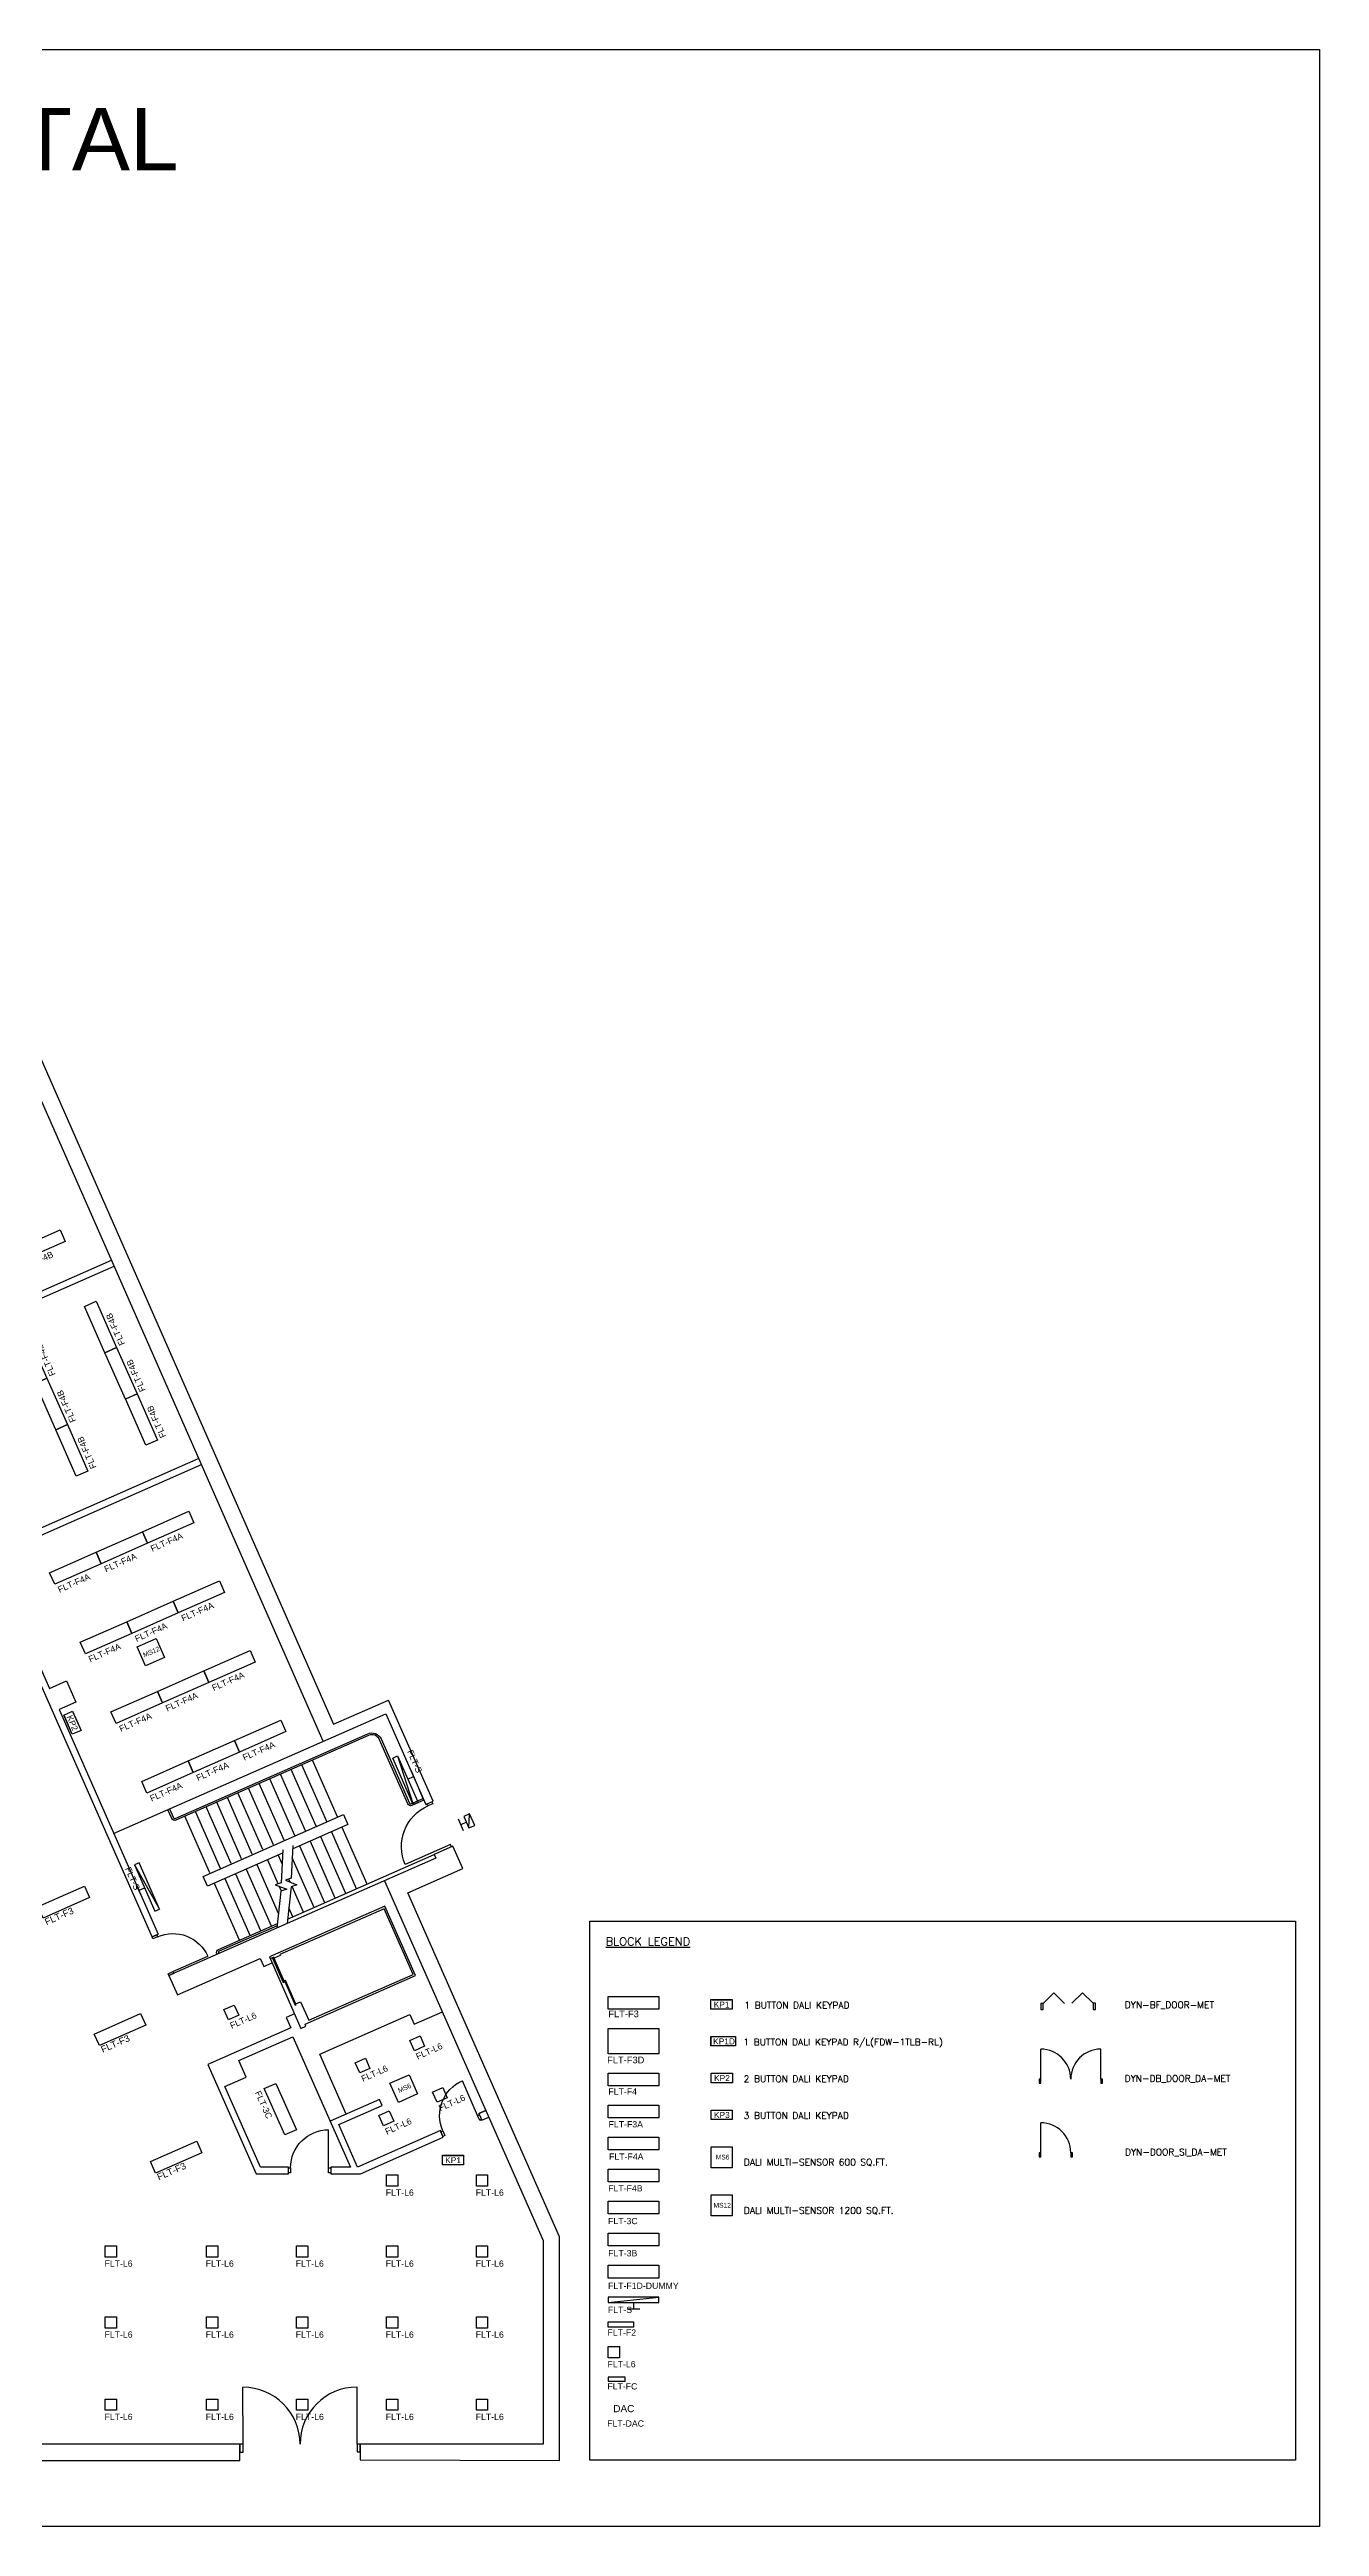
# Model space of a CAD drawing. Header units: inches. Extents: x 0 to 73531, y 0 to 59616.
# Drawn here: x 42977 to 73531, y 0 to 59616 of the extents above; entities that cross this region are included whole.
import ezdxf
from ezdxf.enums import TextEntityAlignment as Align

# ---------------------------------------------------------------- set-up
doc = ezdxf.new("R2010")
doc.units = ezdxf.units.IN
doc.header["$MEASUREMENT"] = 0
doc.set_wipeout_variables(frame=1)
doc.layers.get('0').update_dxf_attribs({"color": 255})
for name, color, linetype in [('FLT- Fixtures', 90, 'Continuous'), ('FLT- Peripherals', 170, 'Continuous'), ('FLT-DRAWING', 7, 'Continuous'), ('FLT-TEXT', 7, 'Continuous'), ('NOTE', 2, 'Continuous')]:
    doc.layers.add(name, color=color, linetype=linetype)
doc.styles.add('RGVTXT', font='simplex.shx', dxfattribs={"height": 9})
doc.styles.get("Standard").update_dxf_attribs({"font": 'arial.ttf'})

# ---------------------------------------------------------------- blocks, each defined once
blk = doc.blocks.new('DYN-DOOR_SI_DA-MET')
at = {"layer": 'FLT-DRAWING'}
blk.add_line((0, 62.5), (0, 977.5), dxfattribs=at)
for points in [[(0, 62.5), (-50, 62.5), (-50, -62.5), (0, -62.5)], [(965, 62.5), (915, 62.5), (915, -62.5), (965, -62.5)]]:
    blk.add_lwpolyline(points, close=True, dxfattribs=at)
blk.add_arc((0, 62.5), 915, 0, 90, dxfattribs=at)
blk = doc.blocks.new('DYN-DB_DOOR_DA-MET')
at = {"layer": 'FLT-DRAWING'}
for p, q in [((0, 62.5), (0, 977.5)), ((1830, 62.5), (1830, 977.5))]:
    blk.add_line(p, q, dxfattribs=at)
for points in [[(0, 62.5), (-50, 62.5), (-50, -62.5), (0, -62.5)], [(1880, 62.5), (1830, 62.5), (1830, -62.5), (1880, -62.5)]]:
    blk.add_lwpolyline(points, close=True, dxfattribs=at)
for centre, start, end in [((0, 62.5), 0, 90), ((1830, 62.5), 90, 180)]:
    blk.add_arc(centre, 915, start, end, dxfattribs=at)
blk = doc.blocks.new('FLT-F3')
at = {"layer": 'FLT- Fixtures'}
blk.add_lwpolyline([(0, 305), (1220, 305), (1220, 0), (0, 0)], close=True, dxfattribs=at)
blk.add_attdef('FLT-F3', text='', height=160, dxfattribs=at).set_placement((3, -193), (736, -193), align=Align.ALIGNED)
blk = doc.blocks.new('FLT-L6')
at = {"layer": 'FLT- Fixtures'}
blk.add_lwpolyline([(0, 270), (270, 270), (270, 0), (0, 0)], close=True, dxfattribs=at)
blk.add_attdef('FLT-L6', text='', height=150, dxfattribs=at).set_placement((-17, -231), (658, -231), align=Align.ALIGNED)
blk = doc.blocks.new('FLT-F4B')
at = {"layer": 'FLT- Fixtures'}
blk.add_lwpolyline([(0, 305), (1220, 305), (1220, 0), (0, 0)], close=True, dxfattribs=at)
blk.add_attdef('FLT-F4B', text='', height=150, dxfattribs=at).set_placement((0, -228), (827, -228), align=Align.ALIGNED)
blk = doc.blocks.new('FLT-F4A')
at = {"layer": 'FLT- Fixtures'}
blk.add_lwpolyline([(0, 305), (1220, 305), (1220, 0), (0, 0)], close=True, dxfattribs=at)
blk.add_attdef('FLT-F4A', text='', height=150, dxfattribs=at).set_placement((21, -236), (848, -236), align=Align.ALIGNED)
blk = doc.blocks.new('FLT-3C')
at = {"layer": 'FLT- Fixtures'}
blk.add_lwpolyline([(0, 305), (1220, 305), (1220, 0), (0, 0)], close=True, dxfattribs=at)
blk.add_attdef('FLT-3C', text='', height=150, dxfattribs=at).set_placement((-3, -246), (708, -246), align=Align.ALIGNED)
blk = doc.blocks.new('FLT-KP1')
at = {"layer": 'FLT- Peripherals', "insert": (67, 184), "char_height": 144, "attachment_point": 1, "bg_fill": 3, "box_fill_scale": 1.3, "bg_fill_color": 256, "bg_fill_transparency": 0}
blk.add_mtext('KP1', dxfattribs=at)
at = {"layer": 'FLT- Peripherals'}
blk.add_lwpolyline([(0, 0), (0, 230), (506, 230), (506, 0)], close=True, dxfattribs=at)
blk = doc.blocks.new('FLT-S')
at = {"layer": 'FLT- Fixtures'}
for points in [[(0, 0), (1220, 0), (1220, 125), (0, 125), (0, 0), (1219, 125)], [(610, 0), (610, -152)], [(458, -152), (763, -152)]]:
    blk.add_lwpolyline(points, dxfattribs=at)
blk.add_attdef('FLT-S', text='', height=150, dxfattribs=at).set_placement((-8, -249), (574, -249), align=Align.ALIGNED)
blk = doc.blocks.new('FLT-DMS12')
at = {"layer": 'FLT- Peripherals'}
blk.add_lwpolyline([(0, 504), (504, 504), (504, 0), (0, 0)], close=True, dxfattribs=at)
at = {"layer": 'FLT- Peripherals', "insert": (57, 313), "char_height": 114.8, "attachment_point": 1}
blk.add_mtext('MS12', dxfattribs=at)
blk = doc.blocks.new('FLT-MS6')
at = {"layer": 'FLT- Peripherals'}
blk.add_lwpolyline([(0, 504), (504, 504), (504, 0), (0, 0)], close=True, dxfattribs=at)
at = {"layer": 'FLT- Peripherals', "insert": (111, 313), "char_height": 114.8, "attachment_point": 1}
blk.add_mtext('MS6', dxfattribs=at)
blk = doc.blocks.new('FLT-F3D')
at = {"layer": 'FLT- Fixtures'}
blk.add_lwpolyline([(0, 610), (1219, 610), (1219, 0), (0, 0)], close=True, dxfattribs=at)
blk.add_attdef('FLT-F3D', text='', height=160, dxfattribs=at).set_placement((-25, -227), (869, -227), align=Align.ALIGNED)
blk = doc.blocks.new('FLT-F4')
at = {"layer": 'FLT- Fixtures'}
blk.add_lwpolyline([(0, 305), (1220, 305), (1220, 0), (0, 0)], close=True, dxfattribs=at)
blk.add_attdef('FLT-F4', text='', height=150, dxfattribs=at).set_placement((5, -212), (691, -212), align=Align.ALIGNED)
blk = doc.blocks.new('FLT-F3A')
at = {"layer": 'FLT- Fixtures'}
blk.add_lwpolyline([(0, 305), (1220, 305), (1220, 0), (0, 0)], close=True, dxfattribs=at)
blk.add_attdef('FLT-F3A', text='', height=150, dxfattribs=at).set_placement((9, -229), (836, -229), align=Align.ALIGNED)
blk = doc.blocks.new('FLT-KP2')
at = {"layer": 'FLT- Peripherals', "insert": (67, 184), "char_height": 144, "attachment_point": 1, "bg_fill": 3, "box_fill_scale": 1.3, "bg_fill_color": 256, "bg_fill_transparency": 0}
blk.add_mtext('KP2', dxfattribs=at)
at = {"layer": 'FLT- Peripherals'}
blk.add_lwpolyline([(0, 0), (0, 230), (506, 230), (506, 0)], close=True, dxfattribs=at)
blk = doc.blocks.new('FLT-3B')
at = {"layer": 'FLT- Fixtures'}
blk.add_lwpolyline([(0, 305), (1220, 305), (1220, 0), (0, 0)], close=True, dxfattribs=at)
blk.add_attdef('FLT-3B', text='', height=150, dxfattribs=at).set_placement((1, -249), (700, -249), align=Align.ALIGNED)
blk = doc.blocks.new('FLT-F2')
at = {"layer": 'FLT- Fixtures'}
blk.add_lwpolyline([(0, 0), (0, 127), (610, 127), (610, 0)], close=True, dxfattribs=at)
blk.add_attdef('FLT-F2', text='', height=150, dxfattribs=at).set_placement((-17, -205), (670, -205), align=Align.ALIGNED)
blk = doc.blocks.new('FLT-FC')
at = {"layer": 'FLT- Fixtures'}
blk.add_lwpolyline([(406, 0), (406, 100), (0, 100), (0, 0)], close=True, dxfattribs=at)
blk.add_attdef('FLT-FC', text='', height=150, dxfattribs=at).set_placement((-22, -199), (700, -199), align=Align.ALIGNED)
blk = doc.blocks.new('FLT-KP3')
at = {"layer": 'FLT- Peripherals', "insert": (67, 184), "char_height": 144, "attachment_point": 1, "bg_fill": 3, "box_fill_scale": 1.3, "bg_fill_color": 256, "bg_fill_transparency": 0}
blk.add_mtext('KP3', dxfattribs=at)
at = {"layer": 'FLT- Peripherals'}
blk.add_lwpolyline([(0, 0), (0, 230), (506, 230), (506, 0)], close=True, dxfattribs=at)
blk = doc.blocks.new('FLT-F1D')
at = {"layer": 'FLT- Fixtures'}
blk.add_lwpolyline([(0, 0), (0, 305), (1219, 305), (1219, 0)], close=True, dxfattribs=at)
blk.add_attdef('FLT-F1D-DUMMY', text='', height=150, dxfattribs=at).set_placement((-5, -262), (1695, -262), align=Align.ALIGNED)
blk = doc.blocks.new('FLT-DAC')
blk.add_wipeout([(0, 384), (700, 384), (700, 0), (0, 0)]).dxf.layer = 'FLT- Fixtures'
at = {"layer": 'FLT- Fixtures', "insert": (122, 276), "char_height": 171.6, "attachment_point": 1, "bg_fill": 2}
blk.add_mtext('DAC', dxfattribs=at)
at = {"layer": 'FLT- Fixtures'}
blk.add_attdef('FLT-DAC', text='', height=150, dxfattribs=at).set_placement((-25, -243), (860, -243), align=Align.ALIGNED)
blk = doc.blocks.new('FLT-KP1D')
at = {"layer": 'FLT- Peripherals', "insert": (52, 184), "char_height": 144, "attachment_point": 1, "bg_fill": 3, "box_fill_scale": 1.3, "bg_fill_color": 256, "bg_fill_transparency": 0}
blk.add_mtext('KP1D', dxfattribs=at)
at = {"layer": 'FLT- Peripherals'}
blk.add_lwpolyline([(0, 0), (0, 230), (591, 230), (591, 0)], close=True, dxfattribs=at)
blk = doc.blocks.new('DYN-BF_DOOR-MET')
at = {"layer": 'FLT-DRAWING'}
for p, q in [((205, 58), (421, 274)), ((421, 274), (637, 58)), ((1004, 278), (789, 62)), ((1220, 62), (1004, 278))]:
    blk.add_line(p, q, dxfattribs=at)
for points in [[(205, 58), (155, 58), (155, -67), (205, -67)], [(1270, 62), (1220, 62), (1220, -62), (1270, -62)]]:
    blk.add_lwpolyline(points, close=True, dxfattribs=at)

msp = doc.modelspace()

# ---------------------------------------------------------------- linework, layer by layer
for p, q in [((39420, 28256), (44465, 30477)), ((39485, 28110), (44530, 30331)), ((48880, 16630), (48280, 17995)), ((49137, 16743), (48536, 18108)), ((49393, 16856), (48792, 18220)), ((49649, 16969), (49049, 18333)), ((49906, 17081), (49305, 18446)), ((47343, 15953), (46742, 17318)), ((47599, 16066), (46998, 17431)), ((47855, 16179), (47255, 17544)), ((48112, 16292), (47511, 17656)), ((48368, 16405), (47767, 17769)), ((48624, 16517), (48023, 17882)), ((46830, 15728), (46230, 17092)), ((47087, 15840), (46486, 17205)), ((50365, 15349), (49765, 16713)), ((50622, 15462), (50021, 16826)), ((48570, 15952), (48483, 16149)), ((49597, 15010), (48996, 16375)), ((49853, 15123), (49252, 16488)), ((50109, 15236), (49508, 16601)), ((47803, 14221), (47202, 15585)), ((48059, 14334), (47458, 15698)), ((48315, 14446), (47715, 15811)), ((48485, 14755), (47971, 15924)), ((48477, 15469), (48227, 16037)), ((48765, 15509), (48733, 15581)), ((49340, 14898), (48816, 16089)), ((47546, 14108), (46946, 15473)), ((48554, 15294), (48504, 15408)), ((49084, 14785), (48811, 15406)), ((48828, 14672), (48733, 14888)), ((53309, 9936), (53475, 10009)), ((53544, 9854), (53544, 9854)), ((53545, 9850), (53545, 9850))]:
    msp.add_line(p, q)
for points in [[(73531, 0), (0, 0), (0, 59616), (73531, 59616)], [(52175, 17441), (52195, 17396), (52081, 17345), (52061, 17391)], [(48267, 13710), (49024, 11989), (49146, 12043), (49126, 12090), (51780, 13258), (51043, 14932)], [(48342, 13680), (48599, 13096), (48628, 13109), (48371, 13693)], [(48884, 12545), (48913, 12558), (48655, 13142), (48626, 13129)]]:
    msp.add_lwpolyline(points, close=True)
for points in [[(40152, 48021), (40152, 44971), (36177, 44971), (36177, 45416), (36477, 45416), (36477, 45271), (39852, 45271), (39852, 47621), (33882, 47621), (33882, 47921), (39852, 47921), (39852, 48021), (40342, 48021), (40342, 40816), (49811, 19307), (51133, 19889)], [(49563, 18897), (40136, 40311), (40136, 40915), (39950, 40915), (39950, 44971)], [(46565, 25706), (41521, 23485), (41501, 23531), (41354, 23467), (41459, 23229), (41605, 23293), (41585, 23339), (46630, 25560)], [(42014, 22364), (42979, 20172), (43382, 20350), (43608, 19837), (43205, 19660), (45590, 14253), (45443, 14188), (41868, 22300), (42014, 22364)], [(44518, 16676), (51070, 19560), (52031, 17378), (52205, 17454), (51133, 19889)], [(51985, 17483), (51861, 17762)], [(48582, 16204), (46775, 15409), (46670, 15646), (50051, 17134), (50155, 16897), (48827, 16312)], [(52807, 17030), (52930, 16751)], [(53008, 16952), (52869, 16891)], [(53069, 16815), (53206, 16875), (53085, 17150), (52948, 17089), (53069, 16815), (53083, 17147)], [(48586, 16282), (48548, 15493), (48407, 15446), (48684, 15338), (48543, 15290), (48447, 14402)], [(48830, 16390), (48792, 15601), (48651, 15553), (48928, 15445), (48787, 15398), (48692, 14509)], [(48703, 14617), (52234, 16172)], [(48905, 12575), (49018, 12625), (49213, 12184), (51722, 13288), (51026, 14869), (48517, 13764), (48527, 13741), (48385, 13678), (48374, 13702), (48287, 13663)], [(48871, 12337), (48672, 12249), (48783, 11998), (46789, 11120), (47947, 8490), (48727, 8490), (48727, 8650), (48051, 8650), (47198, 10590), (47710, 10815), (47535, 11213), (48834, 11786), (50215, 8650), (49742, 8650), (49742, 8490), (50458, 8490), (52450, 9368), (52380, 9527), (50389, 8650), (49940, 9672), (50983, 10131), (50919, 10277), (49729, 9754)], [(50113, 9923), (49478, 11364), (51649, 12320), (51750, 12091), (52428, 12389)], [(53475, 10009), (53309, 9936), (53379, 9777), (53545, 9850)], [(7832, 1591), (47557, 1591), (47557, 1981), (47557, 1981), (46739, 1983), (46739, 1983), (8224, 1983)]]:
    msp.add_lwpolyline(points)
for points in [[(45866, 17269), (45961, 17054, 0.414214), (46000, 17039), (50633, 19079, -0.414214), (50955, 18954), (51635, 17409, 0.414214), (51673, 17394), (51967, 17523)], [(51985, 17483), (51691, 17354, -0.414214), (51595, 17391), (50915, 18936, 0.414214), (50651, 19039), (46017, 16999, -0.414214), (45921, 17036), (45826, 17252)], [(52651, 16361), (52626, 16416), (51533, 15935, -0.414214), (52081, 17345)], [(48454, 14459), (47056, 13844, 0.414214), (47041, 13806), (47047, 13792), (47007, 13774), (47001, 13788, -0.414214), (47038, 13884), (48459, 14510)]]:
    msp.add_lwpolyline(points, format="xyb")

# ---------------------------------------------------------------- block references
for name, p, values in [('FLT-F4A', (56419, 9063), {'FLT-F4A': 'FLT-F4A'}), ('FLT-F4B', (56419, 8292), {'FLT-F4B': 'FLT-F4B'}), ('FLT-3C', (56419, 7522), {'FLT-3C': 'FLT-3C'}), ('FLT-3B', (56419, 6751), {'FLT-3B': 'FLT-3B'}), ('FLT-S', (56419, 5390), {'FLT-S': 'FLT-S'}), ('FLT-F2', (56419, 4797), {'FLT-F2': 'FLT-F2'}), ('FLT-FC', (56419, 3496), {'FLT-FC': 'FLT-FC'})]:
    msp.add_blockref(name, p).add_auto_attribs(values)
for name, p in [('FLT-MS6', (58895, 8634)), ('FLT-DMS12', (58895, 7475))]:
    msp.add_blockref(name, p)
at = {"layer": 'FLT- Fixtures'}
for name, p, rotation, values in [('FLT-F4B', (42237, 30435), 23.81871080501304, {'FLT-F4B': 'FLT-F4B'}), ('FLT-F4B', (44589, 28373), 113.818710805013, {'FLT-F4B': 'FLT-F4B'}), ('FLT-F4B', (42915, 27635), 113.818710805013, {'FLT-F4B': 'FLT-F4B'}), ('FLT-F4B', (45082, 27257), 113.818710805013, {'FLT-F4B': 'FLT-F4B'}), ('FLT-F4B', (43408, 26519), 113.818710805013, {'FLT-F4B': 'FLT-F4B'}), ('FLT-F4B', (45576, 26147), 113.818710805013, {'FLT-F4B': 'FLT-F4B'}), ('FLT-F4B', (43900, 25403), 113.818710805013, {'FLT-F4B': 'FLT-F4B'}), ('FLT-F4A', (44218, 23170), 23.81871080500803, {'FLT-F4A': 'FLT-F4A'}), ('FLT-F4A', (45334, 23663), 23.81871080500803, {'FLT-F4A': 'FLT-F4A'}), ('FLT-F4A', (43102, 22677), 23.81871080500803, {'FLT-F4A': 'FLT-F4A'}), ('FLT-F4A', (46072, 21988), 23.81871080500803, {'FLT-F4A': 'FLT-F4A'}), ('FLT-F4A', (44956, 21495), 23.81871080500803, {'FLT-F4A': 'FLT-F4A'}), ('FLT-F4A', (43840, 21002), 23.81871080500803, {'FLT-F4A': 'FLT-F4A'}), ('FLT-F4A', (46810, 20313), 23.81871080500803, {'FLT-F4A': 'FLT-F4A'}), ('FLT-F4A', (45694, 19820), 23.81871080500803, {'FLT-F4A': 'FLT-F4A'}), ('FLT-F4A', (44578, 19327), 23.81871080500803, {'FLT-F4A': 'FLT-F4A'}), ('FLT-F4A', (47549, 18637), 23.81871080500803, {'FLT-F4A': 'FLT-F4A'}), ('FLT-F4A', (46433, 18145), 23.81871080500803, {'FLT-F4A': 'FLT-F4A'}), ('FLT-F4A', (45317, 17652), 23.81871080500803, {'FLT-F4A': 'FLT-F4A'}), ('FLT-S', (45019, 15925), 293.7592250683783, {'FLT-S': 'FLT-S'}), ('FLT-F3', (42824, 14643), 23.75947267999944, {'FLT-F3': 'FLT-F3'}), ('FLT-L6', (47281, 12194), 23.7592250683793, {'FLT-L6': 'FLT-L6'}), ('FLT-F3', (44175, 11573), 23.75947267999944, {'FLT-F3': 'FLT-F3'}), ('FLT-L6', (51755, 11451), 24, {'FLT-L6': 'FLT-L6'}), ('FLT-L6', (50440, 10915), 24, {'FLT-L6': 'FLT-L6'}), ('FLT-3C', (48141, 10541), 293.9625728938917, {'FLT-3C': 'FLT-3C'}), ('FLT-L6', (52301, 10210), 24, {'FLT-L6': 'FLT-L6'}), ('FLT-L6', (51013, 9644), 24, {'FLT-L6': 'FLT-L6'}), ('FLT-F3', (45527, 8502), 23.75947267999944, {'FLT-F3': 'FLT-F3'})]:
    msp.add_blockref(name, p, dxfattribs=dict(at, rotation=rotation)).add_auto_attribs(values)
ref = msp.add_blockref('FLT-S', (51351, 18545), dxfattribs=dict(at, xscale=-1, rotation=113.7592250940619))
ref.add_attrib('FLT-S', 'FLT-S', dxfattribs={"height": 150, "rotation": 293.75923}).set_placement((51575, 18653), (51809, 18120), align=Align.ALIGNED)
for name, p, values in [('FLT-F3', (56419, 12450), {'FLT-F3': 'FLT-F3'}), ('FLT-F3D', (56419, 11375), {'FLT-F3D': 'FLT-F3D'}), ('FLT-F4', (56419, 10604), {'FLT-F4': 'FLT-F4'}), ('FLT-F3A', (56419, 9834), {'FLT-F3A': 'FLT-F3A'}), ('FLT-L6', (51083, 8192), {'FLT-L6': 'FLT-L6'}), ('FLT-L6', (53248, 8192), {'FLT-L6': 'FLT-L6'}), ('FLT-L6', (44317, 6484), {'FLT-L6': 'FLT-L6'}), ('FLT-L6', (46752, 6484), {'FLT-L6': 'FLT-L6'}), ('FLT-L6', (48918, 6484), {'FLT-L6': 'FLT-L6'}), ('FLT-L6', (51083, 6484), {'FLT-L6': 'FLT-L6'}), ('FLT-L6', (53248, 6484), {'FLT-L6': 'FLT-L6'}), ('FLT-F1D', (56419, 5980), {'FLT-F1D-DUMMY': 'FLT-F1D-DUMMY'}), ('FLT-L6', (44317, 4775), {'FLT-L6': 'FLT-L6'}), ('FLT-L6', (46752, 4775), {'FLT-L6': 'FLT-L6'}), ('FLT-L6', (48918, 4775), {'FLT-L6': 'FLT-L6'}), ('FLT-L6', (51083, 4775), {'FLT-L6': 'FLT-L6'}), ('FLT-L6', (53248, 4775), {'FLT-L6': 'FLT-L6'}), ('FLT-L6', (56419, 4061), {'FLT-L6': 'FLT-L6'}), ('FLT-L6', (44317, 2796), {'FLT-L6': 'FLT-L6'}), ('FLT-L6', (46752, 2796), {'FLT-L6': 'FLT-L6'}), ('FLT-L6', (48918, 2796), {'FLT-L6': 'FLT-L6'}), ('FLT-L6', (51083, 2796), {'FLT-L6': 'FLT-L6'}), ('FLT-L6', (53248, 2796), {'FLT-L6': 'FLT-L6'})]:
    msp.add_blockref(name, p, dxfattribs=at).add_auto_attribs(values)
at = {"layer": 'FLT- Peripherals'}
for name, p, rotation in [('FLT-DMS12', (45285, 20710), 23.75947319963643), ('FLT-MS6', (51369, 10207), 23.75946533048685)]:
    msp.add_blockref(name, p, dxfattribs=dict(at, rotation=rotation))
at = {"layer": 'FLT-DRAWING', "xscale": -1}
for p, rotation in [((45889, 13330), 293.759225081223), ((53301, 9830), 23.63988983848404), ((49692, 8570), 359.9999993633046)]:
    msp.add_blockref('DYN-DOOR_SI_DA-MET', p, dxfattribs=dict(at, rotation=rotation))
at = {"layer": 'FLT-DRAWING'}
for name, p, xscale, yscale, zscale in [('DYN-BF_DOOR-MET', (66643, 12519), 1.181102362204724, 1.181102362204724, 1.181102362204724), ('DYN-DB_DOOR_DA-MET', (66827, 10718), 0.7874015748031497, 0.7874015748031497, 0.7874015748031497), ('DYN-DOOR_SI_DA-MET', (66827, 8947), 0.7874015748031497, 0.7874015748031497, 0.7874015748031497)]:
    msp.add_blockref(name, p, dxfattribs=dict(at, xscale=xscale, yscale=yscale, zscale=zscale))
at = {"layer": 'FLT-DRAWING', "xscale": 1.499999999999999, "yscale": 1.499999999999999, "zscale": 1.499999999999999, "rotation": 0.077035412737038}
msp.add_blockref('DYN-DB_DOOR_DA-MET', (47632, 1885), dxfattribs=at)

# ---------------------------------------------------------------- texts
at = {"layer": 'FLT-TEXT', "insert": (35833, 57448), "char_height": 1500, "attachment_point": 5}
msp.add_mtext_dynamic_manual_height_columns('ST. JOHN HOSPITAL', width=24816.49, gutter_width=1, heights=[0], dxfattribs=at)
at = {"layer": 'NOTE', "color": 2, "style": 'RGVTXT'}
for s, p in [('1 BUTTON DALI KEYPAD', (59694, 12466)), ('DYN-BF_DOOR-MET ', (68847, 12474)), ('1 BUTTON DALI KEYPAD R/L(FDW-1TLB-RL)', (59670, 11580)), ('DYN-DB_DOOR_DA-MET', (68846, 10702)), ('DYN-DOOR_SI_DA-MET', (68854, 8931)), ('DALI MULTI-SENSOR 600 SQ.FT.', (59682, 8686)), ('DALI MULTI-SENSOR 1200 SQ.FT.', (59682, 7527))]:
    msp.add_text(s, height=160, dxfattribs=at).set_placement(p)
at = {"layer": 'NOTE', "color": 2, "insert": (56358, 14179), "char_height": 200, "width": 3632.16, "attachment_point": 1, "style": 'RGVTXT'}
msp.add_mtext('{\\LBLOCK LEGEND}', dxfattribs=at)

# ---------------------------------------------------------------- next in the draw order: block references
at = {"rotation": 293.7753844380657}
msp.add_blockref('FLT-KP2', (43321, 19530), dxfattribs=at)
for name, p in [('FLT-KP1', (58891, 12450)), ('FLT-KP1D', (58891, 11564)), ('FLT-KP2', (58899, 10679)), ('FLT-KP3', (58895, 9793))]:
    msp.add_blockref(name, p)
msp.add_blockref('FLT-DAC', (56419, 2646)).add_auto_attribs({'FLT-DAC': 'FLT-DAC'})
at = {"layer": 'FLT- Peripherals'}
msp.add_blockref('FLT-KP1', (52429, 8704), dxfattribs=at)

# ---------------------------------------------------------------- next in the draw order: linework, layer by layer
msp.add_lwpolyline([(51039, 15543), (54851, 6885), (54851, 1983), (50452, 1983), (50452, 1602), (55243, 1591), (55243, 6968), (51596, 15252), (52918, 15834), (52680, 16374), (52232, 16177), (52272, 16085), (45848, 13258), (46052, 12795), (48046, 13673), (48132, 13476), (48331, 13563)])
at = {"layer": 'NOTE'}
msp.add_lwpolyline([(55980, 14571), (72958, 14571), (72958, 1595), (55980, 1595)], close=True, dxfattribs=at)

# ---------------------------------------------------------------- next in the draw order: texts
at = {"layer": 'NOTE', "color": 2, "style": 'RGVTXT'}
for s, p in [('2 BUTTON DALI KEYPAD', (59678, 10694)), ('3 BUTTON DALI KEYPAD', (59678, 9809))]:
    msp.add_text(s, height=160, dxfattribs=at).set_placement(p)

doc.saveas('drawing.dxf')
